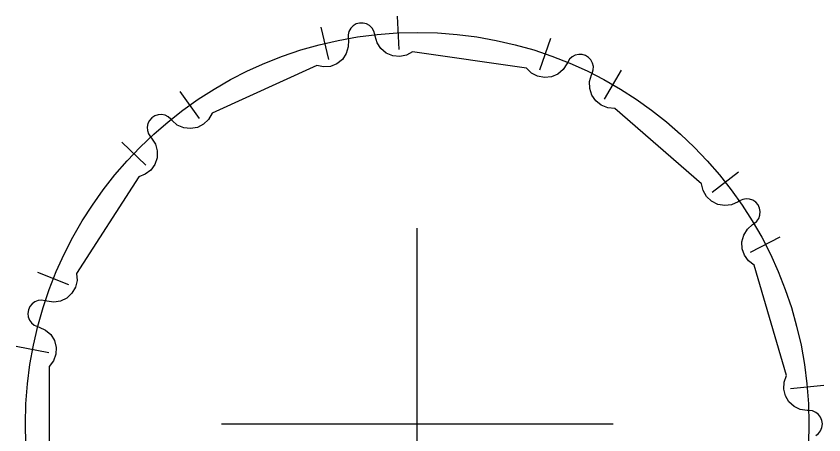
# Model space of a CAD drawing. Extents: x 0 to 225, y 0 to 225.
# Drawn here: x 7.5 to 225, y 112.6 to 225.4 of the extents above; entities that cross this region are included whole.
import ezdxf

# ---------------------------------------------------------------- set-up
doc = ezdxf.new("R2010")
doc.units = 0

msp = doc.modelspace()

# ---------------------------------------------------------------- linework, layer by layer
at = {"layer": 'a'}
for p, q in [((115.52215, 62.7616), (115.52215, 168.28269)), ((62.7616, 115.52215), (168.28269, 115.52215))]:
    msp.add_line(p, q, dxfattribs=at)
msp.add_lwpolyline([(222.85562, 112.383), (223.60633, 112.95905), (224.18238, 113.70976), (224.54449, 114.58399), (224.668, 115.52215), (224.54449, 116.4603), (224.18238, 117.33453), (223.60633, 118.08524), (222.85562, 118.66129), (221.98139, 119.0234), (221.04324, 119.14691), (220.56833, 119.15818), (218.7132, 119.43457), (217.01922, 120.23974), (215.63351, 121.50374), (214.67645, 123.11678), (214.23116, 124.93876), (214.33633, 126.8114), (214.98281, 128.57207), (206.2491, 158.31635), (204.75336, 159.448), (203.65246, 160.96651), (203.04202, 162.74), (202.97508, 164.6144), (203.45744, 166.42691), (204.44721, 168.0201), (205.85841, 169.25557), (206.25183, 169.5218), (206.97429, 170.13292), (207.51396, 170.91019), (207.83407, 171.80065), (207.9128, 172.74363), (207.74479, 173.67485), (207.34148, 174.53085), (206.73037, 175.25331), (205.9531, 175.79298), (205.06264, 176.11309), (204.11966, 176.19182), (203.18844, 176.02381), (202.33244, 175.6205), (201.92683, 175.37323), (200.21677, 174.60279), (198.35639, 174.3643), (196.50729, 174.67847), (194.83009, 175.51802), (193.47045, 176.81003), (192.54649, 178.44226), (192.13846, 180.27294), (168.71023, 200.57362), (166.84011, 200.71696), (165.093, 201.39923), (163.62066, 202.56115), (162.55096, 204.10181), (161.97683, 205.88737), (161.94813, 207.76275), (162.46736, 209.56505), (162.6544, 210.00172), (162.93177, 210.90641), (162.96555, 211.85206), (162.75342, 212.77423), (162.30984, 213.61008), (161.66504, 214.30264), (160.86297, 214.80471), (159.95829, 215.08209), (159.01263, 215.11586), (158.09046, 214.90373), (157.25462, 214.46015), (156.56206, 213.81536), (156.05999, 213.01329), (155.85245, 212.58598), (154.83039, 211.01332), (153.39428, 209.80689), (151.66886, 209.07149), (149.80401, 208.871), (147.9617, 209.22283), (146.30197, 210.09642), (144.96897, 211.41588), (114.28451, 215.82764), (112.63377, 214.93717), (110.79515, 214.56657), (108.92835, 214.74803), (107.19552, 215.46579), (105.74718, 216.65751), (104.70913, 218.21967), (104.17154, 220.01657), (104.0928, 220.48504), (103.83703, 221.39607), (103.35419, 222.20987), (102.67717, 222.87096), (101.85212, 223.3343), (100.93526, 223.56832), (99.98907, 223.55706), (99.07804, 223.30129), (98.26425, 222.81844), (97.60315, 222.14143), (97.13981, 221.31637), (96.90579, 220.39951), (96.91705, 219.45332), (96.97349, 218.98165), (96.96392, 217.10607), (96.40803, 215.31474), (95.3541, 213.76325), (93.89368, 212.58637), (92.15362, 211.88632), (90.28507, 211.72391), (88.45032, 212.11325), (60.25173, 199.23538), (59.34447, 197.59382), (57.99808, 196.28801), (56.32953, 195.4314), (54.48373, 195.09838), (52.62102, 195.31788), (50.90319, 196.07084), (49.47946, 197.29185), (49.15994, 197.64338), (48.45224, 198.27151), (47.60607, 198.69507), (46.67911, 198.8852), (45.73453, 198.82893), (44.8367, 198.5301), (44.04681, 198.00908), (43.41868, 197.30137), (42.99512, 196.45521), (42.80499, 195.52825), (42.86126, 194.58367), (43.16009, 193.68584), (43.68111, 192.89595), (43.98359, 192.52965), (44.98956, 190.94665), (45.49038, 189.13915), (45.44256, 187.26416), (44.85024, 185.48454), (43.76489, 183.95488), (42.28076, 182.80803), (40.52679, 182.14362), (23.76692, 156.06476), (23.89118, 154.19328), (23.4645, 152.36686), (22.52394, 150.74414), (21.1512, 149.46607), (19.46552, 148.64367), (17.61331, 148.34837), (15.75546, 148.60583), (15.29662, 148.72881), (14.36166, 148.87461), (13.42083, 148.77346), (12.53823, 148.43225), (11.77402, 147.87424), (11.18028, 147.13745), (10.79746, 146.27209), (10.65166, 145.33713), (10.75281, 144.3963), (11.09402, 143.51371), (11.65203, 142.7495), (12.38882, 142.15575), (13.25418, 141.77293), (13.70668, 141.62832), (15.40879, 140.84048), (16.80732, 139.59068), (17.78078, 137.98748), (18.24463, 136.17014), (18.15857, 134.29652), (17.53008, 132.52935), (16.41375, 131.02215), (16.41375, 100.02215)], dxfattribs=at)
at = {"layer": 'c'}
for p, q in [((110.68615, 216.42742), (110.25531, 225.4171)), ((91.73395, 213.7025), (89.61465, 222.44942)), ((148.59055, 210.97759), (151.53662, 219.48174)), ((166.00736, 203.0236), (170.5051, 210.81913)), ((56.90034, 197.79452), (51.6777, 205.1242)), ((42.42993, 185.25585), (35.91813, 191.46844)), ((194.94817, 177.94624), (202.02425, 183.50763)), ((205.29986, 161.83869), (213.29819, 165.96504)), ((21.72654, 153.04073), (13.37026, 156.38328)), ((16.33218, 134.66924), (7.49531, 136.37506)), ((216.08858, 125.09569), (225.04808, 125.9486))]:
    msp.add_line(p, q, dxfattribs=at)
msp.add_circle((115.52215, 115.52215), 105.52109, dxfattribs=at)

doc.saveas('drawing.dxf')
